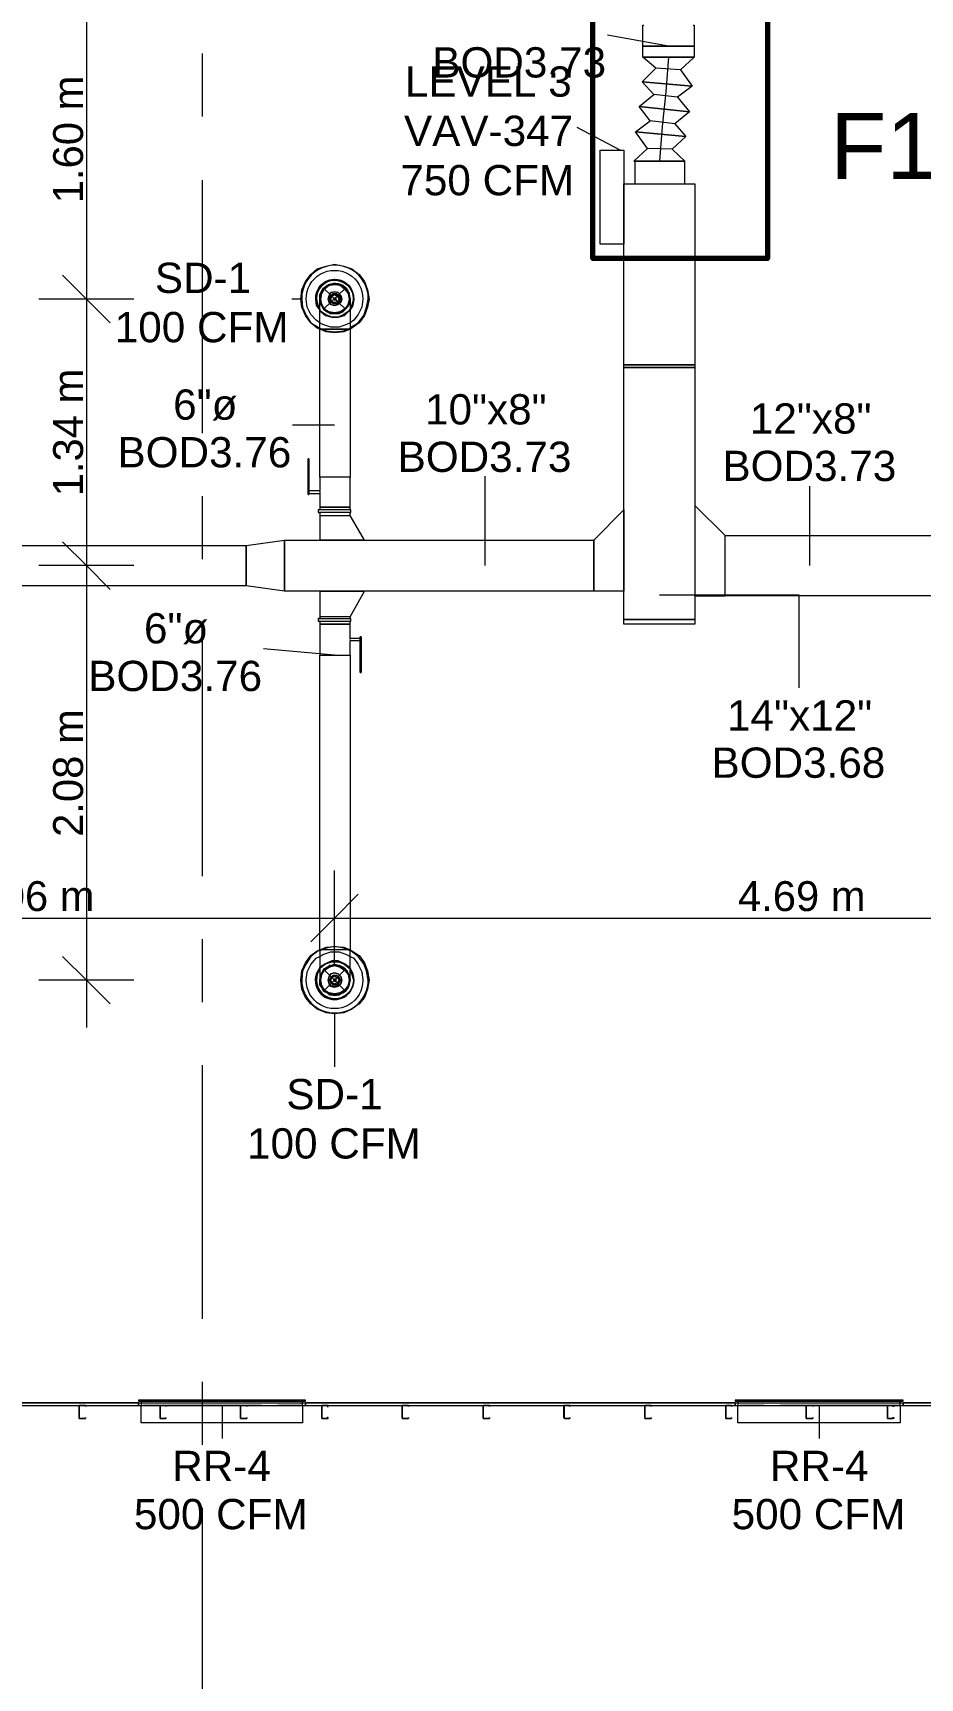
# Model space of a CAD drawing. Header units: metres. Extents: x -2 to 237, y -8 to 52.
# Drawn here: x 11.62 to 16.07, y 32.87 to 41.12 of the extents above; entities that cross this region are included whole.
import ezdxf

# ---------------------------------------------------------------- set-up
doc = ezdxf.new("R2010")
doc.units = ezdxf.units.M
doc.layers.add('HVAC - Ductos', color=5, linetype='Continuous', lineweight=0)
doc.layers.add('PDF_Text', color=7, linetype='Continuous', lineweight=0)
doc.layers.add('PDF_Geometry', color=7, linetype='Continuous', lineweight=0, true_color=0xaaaaaa)
doc.styles.add('PDF Arial-BoldMT-Identity-H', font='arial.ttf')
doc.styles.add('PDF Helvetica', font='')
doc.styles.get('PDF Helvetica').set_extended_font_data('Helvetica')

msp = doc.modelspace()

# ---------------------------------------------------------------- linework, layer by layer
at = {"layer": 'HVAC - Ductos', "lineweight": 0}
for points in [[(11.8841, 41.6264), (11.8841, 39.7891), (11.8841, 38.4513), (11.8841, 36.1329)], [(14.8667, 40.9391), (14.9263, 40.8567), (14.6743, 40.8795), (14.743, 40.9483), (14.6789, 41.0033), (14.9355, 41.0033), (14.6789, 41.0033), (14.6789, 41.0582), (14.6789, 41.1636), (14.6834, 41.1636)], [(14.9309, 41.1636), (14.9355, 41.1636), (14.9355, 41.0582), (14.9355, 41.0033), (14.8667, 40.9391), (14.743, 40.9483)], [(14.8072, 41.0582), (14.5002, 41.1132)], [(14.8072, 41.0033), (14.7934, 40.8291), (14.7751, 40.655), (14.7614, 40.4809)], [(14.853, 40.8017), (14.9125, 40.7284), (14.6606, 40.7558), (14.7338, 40.8154), (14.6743, 40.8795), (14.9263, 40.8567), (14.853, 40.8017), (14.7338, 40.8154)], [(14.8393, 40.6688), (14.8942, 40.6046), (14.6422, 40.6276), (14.7156, 40.6825), (14.6606, 40.7558), (14.9125, 40.7284), (14.8393, 40.6688), (14.7156, 40.6825)], [(14.5644, 40.5359), (14.349, 40.6504)], [(14.7018, 40.5451), (14.6422, 40.6276), (14.8942, 40.6046), (14.8255, 40.5405), (14.7018, 40.5451), (14.6331, 40.4809), (14.8896, 40.4809), (14.8255, 40.5405)], [(14.6331, 40.4809), (14.6422, 40.4809), (14.6606, 40.4809), (14.688, 40.4809), (14.7247, 40.4809), (14.7614, 40.4809), (14.8026, 40.4809), (14.8347, 40.4809), (14.8667, 40.4809), (14.885, 40.4809), (14.8896, 40.4809)], [(14.8896, 40.4809), (14.8896, 40.4809)], [(12.0032, 39.67), (11.8841, 39.7891), (11.7649, 39.9082)], [(13.0616, 39.7617), (13.0616, 39.7662), (13.057, 39.7891), (13.0616, 39.8166)], [(13.0616, 39.8166), (13.0616, 39.8212)], [(13.0662, 39.8212), (13.0799, 39.8441), (13.0982, 39.8579)], [(13.0982, 39.8579), (13.1028, 39.8624), (13.1074, 39.8624)], [(13.1074, 39.8579), (13.1303, 39.8624), (13.1578, 39.8579)], [(13.1578, 39.8624), (13.1624, 39.8624), (13.1624, 39.8579)], [(13.1624, 39.8579), (13.1853, 39.8441), (13.199, 39.8212)], [(13.199, 39.8257), (13.199, 39.8303)], [(13.199, 39.8212), (13.2036, 39.8212), (13.2036, 39.8166)], [(13.199, 39.8166), (13.2036, 39.7891), (13.199, 39.7662)], [(12.1223, 39.7891), (11.8841, 39.7891), (11.6459, 39.7891)], [(12.9607, 39.7891), (12.915, 39.7891)], [(13.057, 39.7845), (13.057, 39.7708), (13.0662, 39.7525), (13.0753, 39.7387), (13.0936, 39.725), (13.112, 39.7158), (13.1303, 39.7158), (13.1532, 39.7158), (13.1715, 39.725), (13.1853, 39.7387), (13.199, 39.7525), (13.2036, 39.7708), (13.2082, 39.7845)], [(13.0616, 39.7617), (13.0616, 39.7617)], [(13.0982, 39.725), (13.0799, 39.7387), (13.0662, 39.7617)], [(13.1624, 39.7204), (13.1578, 39.7204), (13.1303, 39.7158), (13.1074, 39.7204), (13.1028, 39.7204), (13.0982, 39.7204)], [(13.199, 39.7617), (13.1853, 39.7387), (13.1624, 39.725)], [(13.1624, 39.7204), (13.1624, 39.7204)], [(13.2036, 39.7662), (13.2036, 39.7617), (13.199, 39.7571)], [(13.2082, 39.7891), (13.2082, 39.7891)], [(13.2082, 39.67), (13.1899, 39.6608), (13.1532, 39.6471), (13.112, 39.6471), (13.0708, 39.6608), (13.057, 39.67)], [(13.057, 39.6425), (13.089, 39.6288), (13.1303, 39.6242), (13.1761, 39.6288), (13.2082, 39.6425)], [(13.2082, 39.6379), (13.1761, 39.6242), (13.1303, 39.6196), (13.089, 39.6242), (13.057, 39.6379)], [(13.057, 39.6379), (13.0662, 39.6379), (13.0753, 39.6379), (13.0936, 39.6379), (13.112, 39.6379), (13.1303, 39.6379), (13.1532, 39.6379), (13.1715, 39.6379), (13.1853, 39.6379), (13.199, 39.6379), (13.2036, 39.6379), (13.2082, 39.6379)], [(13.1303, 39.1568), (12.9195, 39.1568)], [(12.9974, 38.9873), (12.9974, 38.9873)], [(13.002, 38.9873), (12.9974, 38.9873)], [(12.9974, 38.8224), (12.9974, 38.8178), (12.9974, 38.8132), (12.9974, 38.8087), (12.9974, 38.8132), (12.9974, 38.8178), (12.9974, 38.8224), (12.9974, 38.9736)], [(13.002, 38.9873), (13.002, 38.9873)], [(13.002, 38.9736), (13.002, 38.8224), (13.002, 38.8178), (13.002, 38.8132), (13.002, 38.8087), (13.002, 38.8132), (13.002, 38.8178)], [(13.002, 38.8224), (13.002, 38.8178), (13.002, 38.8132), (13.057, 38.8132), (13.057, 38.7445), (13.0662, 38.7445), (13.0753, 38.7445), (13.0936, 38.7445), (13.112, 38.7445), (13.1303, 38.7445), (13.1532, 38.7445), (13.1715, 38.7445), (13.1853, 38.7445), (13.199, 38.7445), (13.2036, 38.7445), (13.2082, 38.7445), (13.2082, 38.8957), (13.2036, 38.8957), (13.199, 38.8957), (13.1853, 38.8957), (13.1715, 38.8957), (13.1532, 38.8957), (13.1303, 38.8957), (13.112, 38.8957), (13.0936, 38.8957), (13.0753, 38.8957), (13.0662, 38.8957), (13.057, 38.8957), (13.057, 38.827), (13.002, 38.827)], [(13.8863, 38.4513), (13.8863, 38.9003)], [(12.9974, 38.8087), (12.9974, 38.8087)], [(12.9974, 38.8087), (13.002, 38.8087)], [(13.002, 38.8132), (13.002, 38.8132)], [(13.002, 38.8087), (13.002, 38.8087)], [(13.057, 38.827), (13.057, 38.827)], [(13.057, 38.827), (13.057, 38.827)], [(13.057, 38.8224), (13.057, 38.8178), (13.057, 38.8132)], [(13.057, 38.8132), (13.057, 38.8132)], [(13.057, 38.8132), (13.057, 38.8132)], [(13.057, 38.8132), (13.057, 38.8132)], [(15.5173, 38.4513), (15.5173, 38.8499)], [(13.2128, 38.717), (13.2128, 38.7307), (13.2036, 38.7307), (13.1899, 38.7307), (13.1715, 38.7307), (13.1532, 38.7307), (13.1303, 38.7307), (13.112, 38.7307), (13.089, 38.7307), (13.0708, 38.7307), (13.0616, 38.7307), (13.0524, 38.7307), (13.0478, 38.7307), (13.0524, 38.7307)], [(13.0478, 38.7307), (13.0478, 38.717)], [(13.2082, 38.7307), (13.2082, 38.7445), (13.2036, 38.7445), (13.199, 38.7445), (13.1853, 38.7445), (13.1715, 38.7445), (13.1532, 38.7445), (13.1303, 38.7445), (13.112, 38.7445), (13.0936, 38.7445), (13.0753, 38.7445), (13.0662, 38.7445), (13.057, 38.7445), (13.057, 38.7307)], [(13.089, 38.7307), (13.0753, 38.7307)], [(13.2128, 38.7307), (13.2128, 38.7307)], [(13.2082, 38.717), (13.2128, 38.717), (13.2036, 38.717), (13.1899, 38.717), (13.1715, 38.717), (13.1532, 38.717), (13.1303, 38.717), (13.112, 38.717), (13.089, 38.717), (13.0708, 38.717), (13.0616, 38.717), (13.0524, 38.717), (13.0478, 38.717), (13.0524, 38.717), (13.057, 38.717), (13.057, 38.7033), (13.0662, 38.7033), (13.0753, 38.7033), (13.0936, 38.7033), (13.112, 38.7033), (13.1303, 38.7033), (13.1532, 38.7033), (13.1715, 38.7033), (13.1853, 38.7033), (13.199, 38.7033), (13.2036, 38.7033), (13.2082, 38.7033), (13.2082, 38.717), (13.2036, 38.717), (13.199, 38.717)], [(13.057, 38.717), (13.057, 38.717)], [(13.057, 38.7033), (13.057, 38.5796), (13.0616, 38.5796), (13.0753, 38.5796), (13.1028, 38.5796), (13.1303, 38.5796), (13.2082, 38.5796), (13.2356, 38.5796), (13.2632, 38.5796), (13.2769, 38.5796), (13.2815, 38.5796), (13.2082, 38.7033)], [(13.0662, 38.717), (13.0616, 38.717)], [(13.1715, 38.717), (13.1532, 38.717), (13.1303, 38.717), (13.112, 38.717), (13.0936, 38.717), (13.0753, 38.717), (13.0708, 38.717)], [(13.0982, 38.7033), (13.1028, 38.7033), (13.1074, 38.7033)], [(13.1578, 38.7033), (13.1624, 38.7033)], [(13.1899, 38.717), (13.1853, 38.717)], [(12.0032, 38.3321), (11.8841, 38.4513), (11.7649, 38.5704)], [(12.6858, 38.5521), (12.8783, 38.5796)], [(12.8783, 38.5796), (12.8783, 38.323)], [(13.2815, 38.5796), (13.2769, 38.5796), (13.2632, 38.5796), (13.2356, 38.5796), (13.2082, 38.5796), (13.1303, 38.5796), (13.1028, 38.5796), (13.0753, 38.5796), (13.0616, 38.5796), (13.057, 38.5796)], [(12.6858, 38.3505), (12.6858, 38.5521)], [(12.1223, 38.4513), (11.8841, 38.4513), (11.6459, 38.4513)], [(12.8783, 38.323), (12.6858, 38.3505)], [(13.2082, 38.1947), (13.2815, 38.323), (13.2769, 38.323), (13.2632, 38.323), (13.2356, 38.323), (13.2082, 38.323), (13.1303, 38.323), (13.1028, 38.323), (13.0753, 38.323), (13.0616, 38.323), (13.057, 38.323), (13.057, 38.1947)], [(13.057, 38.323), (13.0616, 38.323), (13.0753, 38.323), (13.1028, 38.323), (13.1303, 38.323), (13.2082, 38.323), (13.2356, 38.323), (13.2632, 38.323), (13.2769, 38.323), (13.2815, 38.323)], [(14.7614, 38.3047), (15.4623, 38.3047), (15.4623, 37.8374)], [(13.199, 38.1855), (13.2036, 38.1855), (13.2082, 38.1855), (13.2082, 38.1947), (13.2036, 38.1947), (13.199, 38.1947), (13.1853, 38.1947), (13.1715, 38.1947), (13.1532, 38.1947), (13.1303, 38.1947), (13.112, 38.1947), (13.0936, 38.1947), (13.0753, 38.1947), (13.0662, 38.1947), (13.057, 38.1947), (13.057, 38.1855), (13.0524, 38.1855), (13.0478, 38.1855), (13.0524, 38.1855), (13.0616, 38.1855), (13.0708, 38.1855), (13.089, 38.1855), (13.112, 38.1855), (13.1303, 38.1855), (13.1532, 38.1855), (13.1715, 38.1855), (13.1899, 38.1855), (13.2036, 38.1855), (13.2128, 38.1855)], [(13.0524, 38.1718), (13.0478, 38.1718), (13.0524, 38.1718), (13.0616, 38.1718), (13.0708, 38.1718), (13.089, 38.1718), (13.112, 38.1718), (13.1303, 38.1718), (13.1532, 38.1718), (13.1715, 38.1718), (13.1899, 38.1718), (13.2036, 38.1718), (13.2128, 38.1718), (13.2128, 38.1855), (13.2082, 38.1855)], [(13.0478, 38.1855), (13.0478, 38.1718)], [(13.057, 38.1855), (13.057, 38.1855)], [(13.057, 38.1718), (13.057, 38.1581), (13.0662, 38.1581), (13.0753, 38.1581), (13.0936, 38.1581), (13.112, 38.1581), (13.1303, 38.1581), (13.1532, 38.1581), (13.1715, 38.1581), (13.1853, 38.1581), (13.199, 38.1581), (13.2036, 38.1581), (13.2082, 38.1581), (13.2082, 38.1718)], [(13.2586, 38.0802), (13.2586, 38.0847), (13.2082, 38.0847), (13.2082, 38.1581), (13.2036, 38.1581), (13.199, 38.1581), (13.1853, 38.1581), (13.1715, 38.1581), (13.1532, 38.1581), (13.1303, 38.1581), (13.112, 38.1581), (13.0936, 38.1581), (13.0753, 38.1581), (13.0662, 38.1581), (13.057, 38.1581), (13.057, 38.0023), (13.0662, 38.0023), (13.0753, 38.0023), (13.0936, 38.0023), (13.112, 38.0023), (13.1303, 38.0023), (13.1532, 38.0023), (13.1715, 38.0023), (13.1853, 38.0023), (13.199, 38.0023), (13.2036, 38.0023), (13.2082, 38.0023), (13.2082, 36.5224), (13.2036, 36.5224), (13.199, 36.5224), (13.1853, 36.5224), (13.1715, 36.5224), (13.1532, 36.5224), (13.1303, 36.5224), (13.112, 36.5224), (13.0936, 36.5224), (13.0753, 36.5224), (13.0662, 36.5224), (13.057, 36.5224), (13.057, 38.0023), (13.0662, 38.0023), (13.0753, 38.0023), (13.0936, 38.0023), (13.112, 38.0023), (13.1303, 38.0023), (13.1532, 38.0023), (13.1715, 38.0023), (13.1853, 38.0023), (13.199, 38.0023), (13.2036, 38.0023), (13.2082, 38.0023), (13.2082, 38.0756), (13.2586, 38.0756)], [(13.0616, 38.1855), (13.0662, 38.1855)], [(13.0708, 38.1855), (13.0753, 38.1855), (13.0936, 38.1855), (13.112, 38.1855), (13.1303, 38.1855), (13.1532, 38.1855), (13.1715, 38.1855)], [(13.0753, 38.1718), (13.089, 38.1718)], [(13.1074, 38.1947), (13.1028, 38.1947), (13.0982, 38.1947)], [(13.1624, 38.1947), (13.1578, 38.1947)], [(13.1853, 38.1855), (13.1899, 38.1855)], [(13.2128, 38.1718), (13.2128, 38.1718)], [(13.2082, 38.0847), (13.2082, 38.0847)], [(13.2082, 38.0847), (13.2082, 38.0847)], [(13.2082, 38.0847), (13.2082, 38.0847)], [(13.2082, 38.0802), (13.2082, 38.0847)], [(13.2082, 38.0756), (13.2082, 38.0756)], [(13.2082, 38.0756), (13.2082, 38.0756)], [(13.2586, 38.0939), (13.2586, 38.0939)], [(13.2632, 38.0939), (13.2586, 38.0939)], [(13.2586, 37.929), (13.2586, 38.0802), (13.2586, 38.0847), (13.2586, 38.0893), (13.2586, 38.0939), (13.2586, 38.0893), (13.2586, 38.0847)], [(13.2586, 38.0847), (13.2586, 38.0847)], [(13.2632, 38.0939), (13.2632, 38.0939)], [(13.2632, 38.0802), (13.2632, 38.0847), (13.2632, 38.0893), (13.2632, 38.0939), (13.2632, 38.0893), (13.2632, 38.0847), (13.2632, 38.0802), (13.2632, 37.929)], [(13.1303, 38.0023), (12.7729, 38.0344)], [(13.2586, 37.9152), (13.2586, 37.9152)], [(13.2586, 37.9152), (13.2632, 37.9152)], [(13.2632, 37.9152), (13.2632, 37.9152)], [(13.1303, 36.4445), (13.1303, 36.6827), (13.1303, 36.921)], [(13.2494, 36.8019), (13.1303, 36.6827), (13.0112, 36.5637)], [(9.8361, 36.6827), (13.1303, 36.6827), (17.8173, 36.6827), (21.6613, 36.6827), (22.2752, 36.6827)], [(13.2082, 36.3712), (13.2082, 36.3758), (13.2082, 36.3987), (13.2082, 36.4262), (13.2082, 36.4629), (13.2082, 36.5041), (13.2082, 36.5224), (13.2173, 36.5178), (13.254, 36.4949), (13.2815, 36.4583), (13.2953, 36.417), (13.3044, 36.3712), (13.2953, 36.3254), (13.2815, 36.2842), (13.254, 36.2521), (13.2173, 36.2246), (13.1761, 36.2063), (13.1303, 36.2017), (13.089, 36.2063), (13.0432, 36.2246), (13.0112, 36.2521), (12.9837, 36.2842), (12.9653, 36.3254), (12.9607, 36.3712), (12.9653, 36.417), (12.9837, 36.4583), (13.0112, 36.4949), (13.0432, 36.5178), (13.057, 36.5224), (13.057, 36.4812), (13.057, 36.4399), (13.057, 36.4078), (13.057, 36.385), (13.057, 36.3712), (13.057, 36.3758), (13.057, 36.3712), (13.057, 36.3529), (13.057, 36.3712)], [(13.2082, 36.5178), (13.1761, 36.5316), (13.1303, 36.5407), (13.089, 36.5316), (13.057, 36.5178)], [(13.057, 36.5224), (13.089, 36.5361), (13.1303, 36.5407), (13.1761, 36.5361), (13.2082, 36.5224)], [(13.2082, 36.5224), (13.2036, 36.5224), (13.199, 36.5224), (13.1853, 36.5224), (13.1715, 36.5224), (13.1532, 36.5224), (13.1303, 36.5224), (13.112, 36.5224), (13.0936, 36.5224), (13.0753, 36.5224), (13.0662, 36.5224), (13.057, 36.5224)], [(13.057, 36.4903), (13.0708, 36.4995), (13.112, 36.5132), (13.1532, 36.5132), (13.1899, 36.4995), (13.2082, 36.4903)], [(12.0032, 36.2521), (11.8841, 36.3712), (11.7649, 36.4903)], [(13.1578, 36.4445), (13.1624, 36.4399), (13.1853, 36.4216), (13.1944, 36.4078), (13.2036, 36.3896), (13.199, 36.4078), (13.1853, 36.4262), (13.1715, 36.4354), (13.1532, 36.4445), (13.1303, 36.4491), (13.112, 36.4445), (13.0936, 36.4354), (13.0753, 36.4262), (13.0662, 36.4078), (13.057, 36.3896), (13.057, 36.3758)], [(13.2082, 36.3758), (13.2036, 36.3896), (13.2036, 36.3712), (13.2036, 36.3529), (13.2036, 36.3483), (13.2036, 36.3529), (13.1944, 36.3346), (13.1853, 36.3208), (13.167, 36.3071), (13.1715, 36.3071), (13.167, 36.3071), (13.1486, 36.3025), (13.1303, 36.2979), (13.112, 36.3025), (13.0936, 36.3071), (13.0799, 36.3208), (13.0662, 36.3346), (13.0616, 36.3529), (13.057, 36.3712), (13.0616, 36.3896), (13.0662, 36.4078), (13.0799, 36.4216), (13.0936, 36.4354), (13.112, 36.4445), (13.1303, 36.4445), (13.1486, 36.4445), (13.167, 36.4354), (13.1853, 36.4216), (13.199, 36.4033), (13.2036, 36.3987)], [(13.0662, 36.4033), (13.0799, 36.4216), (13.0982, 36.4399), (13.1028, 36.4399), (13.1074, 36.4445)], [(13.1074, 36.4399), (13.1303, 36.4445), (13.1578, 36.4399)], [(13.1624, 36.4399), (13.1624, 36.4399)], [(12.1223, 36.3712), (11.8841, 36.3712), (11.6459, 36.3712)], [(13.0616, 36.3483), (13.057, 36.3712), (13.0616, 36.3987), (13.0616, 36.4033)], [(13.057, 36.3712), (13.057, 36.3712)], [(13.0616, 36.3987), (13.0616, 36.3987)], [(13.0616, 36.3392), (13.0616, 36.3438)], [(13.0982, 36.3071), (13.0799, 36.3208), (13.0662, 36.3392)], [(13.199, 36.3392), (13.1853, 36.3208), (13.1624, 36.3071)], [(13.199, 36.3987), (13.2036, 36.3712), (13.199, 36.3483)], [(13.2036, 36.3438), (13.199, 36.3392)], [(13.199, 36.3346), (13.199, 36.3346)], [(13.2036, 36.3987), (13.2036, 36.3987)], [(13.0936, 36.3071), (13.0936, 36.3071)], [(13.0936, 36.3071), (13.0936, 36.3071)], [(13.1074, 36.3025), (13.1028, 36.3025), (13.0982, 36.3025)], [(13.1578, 36.3025), (13.1303, 36.2979), (13.1074, 36.3025)], [(13.1624, 36.3025), (13.1578, 36.3025)], [(13.1303, 36.2017), (13.1303, 35.936)], [(12.9607, 34.2637), (12.1681, 34.2637)], [(15.1462, 34.2591), (15.1553, 34.2591), (15.1553, 34.2362), (15.9709, 34.2362), (15.9709, 34.1492), (15.1553, 34.1492), (15.1553, 34.2362), (15.9709, 34.2362), (15.9709, 34.2591), (15.9846, 34.2591), (15.9846, 34.2637), (15.1416, 34.2637), (15.1416, 34.2591), (15.9846, 34.2591)], [(15.9617, 34.2637), (15.1645, 34.2637)], [(12.1452, 34.2591), (12.9837, 34.2591)], [(12.5668, 34.2362), (12.5668, 34.0712)], [(12.9653, 34.2362), (12.9653, 34.2362)], [(15.5631, 34.2362), (15.5631, 34.0712)], [(15.9663, 34.2362), (15.9663, 34.2362)]]:
    msp.add_lwpolyline(points, dxfattribs=at)
for points in [[(14.6789, 41.0582), (14.6834, 41.0582), (14.6972, 41.0582), (14.7156, 41.0582), (14.743, 41.0582), (14.7751, 41.0582), (14.8072, 41.0582), (14.8393, 41.0582), (14.8713, 41.0582), (14.8988, 41.0582), (14.9171, 41.0582), (14.9309, 41.0582), (14.9355, 41.0582), (14.9309, 41.0582), (14.9171, 41.0582), (14.8988, 41.0582), (14.8713, 41.0582), (14.8393, 41.0582), (14.8072, 41.0582), (14.7751, 41.0582), (14.743, 41.0582), (14.7156, 41.0582), (14.6972, 41.0582), (14.6834, 41.0582)], [(14.6789, 41.0033), (14.6834, 41.0033), (14.6972, 41.0033), (14.7156, 41.0033), (14.743, 41.0033), (14.7751, 41.0033), (14.8072, 41.0033), (14.8393, 41.0033), (14.8713, 41.0033), (14.8988, 41.0033), (14.9171, 41.0033), (14.9309, 41.0033), (14.9355, 41.0033), (14.9309, 41.0033), (14.9171, 41.0033), (14.8988, 41.0033), (14.8713, 41.0033), (14.8393, 41.0033), (14.8072, 41.0033), (14.7751, 41.0033), (14.743, 41.0033), (14.7156, 41.0033), (14.6972, 41.0033), (14.6834, 41.0033)], [(14.4635, 40.5359), (14.5827, 40.5359), (14.5827, 40.064), (14.4635, 40.064)], [(14.6331, 40.4809), (14.6376, 40.4809), (14.6422, 40.4809), (14.6606, 40.4809), (14.688, 40.4809), (14.7247, 40.4809), (14.7614, 40.4809), (14.8026, 40.4809), (14.8347, 40.4809), (14.8621, 40.4809), (14.8804, 40.4809), (14.8896, 40.4809), (14.885, 40.4809), (14.8667, 40.4809), (14.8347, 40.4809), (14.8026, 40.4809), (14.7614, 40.4809), (14.7247, 40.4809), (14.688, 40.4809), (14.6606, 40.4809), (14.6422, 40.4809)], [(14.6376, 40.4809), (14.6376, 40.3664), (14.6422, 40.3664), (14.656, 40.3664), (14.6743, 40.3664), (14.7018, 40.3664), (14.7293, 40.3664), (14.7614, 40.3664), (14.7934, 40.3664), (14.8255, 40.3664), (14.853, 40.3664), (14.8713, 40.3664), (14.885, 40.3664), (14.8896, 40.3664), (14.8896, 40.4809), (14.8804, 40.4809), (14.8621, 40.4809), (14.8347, 40.4809), (14.8026, 40.4809), (14.7614, 40.4809), (14.7247, 40.4809), (14.688, 40.4809), (14.6606, 40.4809), (14.6422, 40.4809)], [(14.8896, 40.4809), (14.885, 40.4809), (14.8713, 40.4809), (14.853, 40.4809), (14.8255, 40.4809), (14.7934, 40.4809), (14.7614, 40.4809), (14.7293, 40.4809), (14.7018, 40.4809), (14.6743, 40.4809), (14.656, 40.4809), (14.6422, 40.4809), (14.6376, 40.4809), (14.6422, 40.4809), (14.656, 40.4809), (14.6743, 40.4809), (14.7018, 40.4809), (14.7293, 40.4809), (14.7614, 40.4809), (14.7934, 40.4809), (14.8255, 40.4809), (14.853, 40.4809), (14.8713, 40.4809), (14.885, 40.4809)], [(14.9401, 40.3664), (14.9401, 39.4592), (14.5827, 39.4592), (14.9401, 39.4592), (14.9401, 39.4455), (14.5827, 39.4455), (14.5827, 39.4592), (14.5827, 40.3664)], [(13.057, 39.6379), (13.0432, 39.6425), (13.0112, 39.67), (12.9837, 39.7066), (12.9653, 39.7479), (12.9607, 39.7891), (12.9653, 39.8349), (12.9837, 39.8762), (13.0112, 39.9128), (13.0432, 39.9403), (13.089, 39.9541), (13.1303, 39.9632), (13.1761, 39.9541), (13.2173, 39.9403), (13.254, 39.9128), (13.2815, 39.8762), (13.2953, 39.8349), (13.3044, 39.7891), (13.2953, 39.7479), (13.2815, 39.7066), (13.254, 39.67), (13.2173, 39.6425), (13.2082, 39.6379), (13.2036, 39.6379), (13.199, 39.6379), (13.1853, 39.6379), (13.1715, 39.6379), (13.1532, 39.6379), (13.1303, 39.6379), (13.112, 39.6379), (13.0936, 39.6379), (13.0753, 39.6379), (13.0662, 39.6379)], [(13.2036, 39.7708), (13.1944, 39.7525), (13.1853, 39.7387), (13.167, 39.725), (13.1486, 39.7204), (13.1303, 39.7158), (13.112, 39.7204), (13.0936, 39.725), (13.0799, 39.7387), (13.0662, 39.7525), (13.0616, 39.7708), (13.057, 39.7891), (13.0616, 39.8075), (13.0662, 39.8257), (13.0799, 39.8441), (13.0936, 39.8533), (13.112, 39.8624), (13.1303, 39.8624), (13.1486, 39.8624), (13.167, 39.8533), (13.1853, 39.8441), (13.1944, 39.8257), (13.2036, 39.8075), (13.2036, 39.7891)], [(13.0662, 39.8166), (13.0799, 39.8395), (13.1028, 39.8579), (13.1303, 39.8624), (13.1578, 39.8579), (13.1807, 39.8395), (13.199, 39.8166), (13.2036, 39.7891), (13.199, 39.7617), (13.1807, 39.7387), (13.1578, 39.725), (13.1303, 39.7204), (13.1028, 39.725), (13.0799, 39.7387), (13.0662, 39.7617), (13.0616, 39.7891)], [(13.1028, 39.8075), (13.0982, 39.7891), (13.1028, 39.8075), (13.112, 39.8212), (13.1303, 39.8257), (13.1486, 39.8212), (13.1624, 39.8075), (13.167, 39.7891), (13.1624, 39.8075), (13.1486, 39.8212), (13.1303, 39.8257), (13.112, 39.8212)], [(13.112, 39.8029), (13.1074, 39.7891), (13.112, 39.8075), (13.1211, 39.8166), (13.1394, 39.8166), (13.1532, 39.8075), (13.1578, 39.7891), (13.1532, 39.8029), (13.1394, 39.812), (13.1257, 39.812)], [(13.1166, 39.8029), (13.1303, 39.812), (13.144, 39.8029), (13.1532, 39.7891), (13.144, 39.7754), (13.1303, 39.7708), (13.1166, 39.7754), (13.112, 39.7891)], [(13.2082, 39.7387), (13.2036, 39.7295), (13.1761, 39.7112), (13.1486, 39.6975), (13.1166, 39.6975), (13.0845, 39.7112), (13.057, 39.7295), (13.0845, 39.7066), (13.1166, 39.6975), (13.1486, 39.6975), (13.1807, 39.7066), (13.2036, 39.7295), (13.2082, 39.7341), (13.2036, 39.7295)], [(13.057, 39.7295), (13.0845, 39.7112), (13.1166, 39.6975), (13.1486, 39.6975), (13.1761, 39.7112), (13.2036, 39.7295), (13.1807, 39.7066), (13.1486, 39.6975), (13.1166, 39.6975), (13.0845, 39.7066), (13.057, 39.7295), (13.057, 39.7341), (13.057, 39.7295), (13.057, 39.7387)], [(13.1624, 39.7754), (13.167, 39.7891), (13.1624, 39.7708), (13.1486, 39.7617), (13.1303, 39.7571), (13.112, 39.7617), (13.1028, 39.7708), (13.0982, 39.7891), (13.1028, 39.7754), (13.112, 39.7617), (13.1303, 39.7571), (13.1486, 39.7617)], [(13.1532, 39.7754), (13.1578, 39.7891), (13.1532, 39.7754), (13.1394, 39.7662), (13.1211, 39.7662), (13.112, 39.7754), (13.1074, 39.7891), (13.112, 39.7754), (13.1257, 39.7662), (13.1394, 39.7662)], [(13.1303, 39.7937), (13.1257, 39.7891), (13.1303, 39.7937), (13.1348, 39.7937), (13.1394, 39.7891), (13.1348, 39.7845), (13.1303, 39.7845), (13.1257, 39.7891), (13.1303, 39.7845), (13.1348, 39.7845), (13.1348, 39.7891), (13.1348, 39.7937)], [(13.2082, 39.7341), (13.2219, 39.7571), (13.2265, 39.7891), (13.2219, 39.7571)], [(14.9401, 39.4455), (14.9401, 38.1809), (14.5827, 38.1809), (14.5827, 39.4455)], [(12.9974, 38.9736), (12.9974, 38.9782), (12.9974, 38.9828), (12.9974, 38.9873), (12.9974, 38.9828), (12.9974, 38.9782)], [(13.002, 38.9736), (13.002, 38.9782), (13.002, 38.9828), (13.002, 38.9873), (13.002, 38.9828), (13.002, 38.9782)], [(14.4315, 38.5796), (14.5827, 38.7307), (14.5827, 38.323), (14.4315, 38.323)], [(15.0912, 38.3001), (15.0912, 38.6025), (14.9401, 38.7537), (14.9401, 38.3001)], [(12.8783, 38.5796), (14.4315, 38.5796), (14.4315, 38.323), (12.8783, 38.323)], [(16.2092, 38.3001), (15.0912, 38.3001), (15.0912, 38.6025), (16.2092, 38.6025)], [(12.6858, 38.3505), (9.9232, 38.3505), (9.9232, 38.5521), (12.6858, 38.5521)], [(14.5827, 38.1809), (14.9401, 38.1809), (14.9401, 38.1581), (14.5827, 38.1581)], [(13.2586, 37.929), (13.2586, 37.9244), (13.2586, 37.9198), (13.2586, 37.9152), (13.2586, 37.9198), (13.2586, 37.9244)], [(13.2632, 37.929), (13.2632, 37.9244), (13.2632, 37.9198), (13.2632, 37.9152), (13.2632, 37.9198), (13.2632, 37.9244)], [(13.1166, 36.4675), (13.1486, 36.4675), (13.1807, 36.4537), (13.2036, 36.4354), (13.2082, 36.4308), (13.2036, 36.4354), (13.1807, 36.4537), (13.1486, 36.4675), (13.1166, 36.4675), (13.0845, 36.4537), (13.057, 36.4354), (13.057, 36.4308), (13.0845, 36.4537)], [(13.057, 36.4308), (13.057, 36.4262), (13.057, 36.4308), (13.057, 36.4354), (13.0845, 36.4537)], [(13.0662, 36.3987), (13.0799, 36.4216), (13.1028, 36.4354), (13.1303, 36.4445), (13.1578, 36.4354), (13.1807, 36.4216), (13.199, 36.3987), (13.2036, 36.3712), (13.199, 36.3438), (13.1807, 36.3208), (13.1578, 36.3071), (13.1303, 36.3025), (13.1028, 36.3071), (13.0799, 36.3208), (13.0662, 36.3438), (13.0616, 36.3712)], [(13.2036, 36.4308), (13.1761, 36.4537), (13.1486, 36.4629), (13.1166, 36.4629), (13.0845, 36.4537), (13.1166, 36.4629), (13.1486, 36.4629), (13.1761, 36.4537), (13.2036, 36.4308), (13.2082, 36.4262)], [(13.2265, 36.3712), (13.2219, 36.4033), (13.2082, 36.4308), (13.2219, 36.4033)], [(13.057, 36.3529), (13.057, 36.3483)], [(13.057, 36.3483), (13.0662, 36.3346), (13.0753, 36.3162), (13.0936, 36.3071), (13.112, 36.2979), (13.1303, 36.2934), (13.1532, 36.2979), (13.167, 36.3071), (13.1532, 36.2979), (13.1303, 36.2934), (13.112, 36.2979), (13.0936, 36.3071), (13.0753, 36.3162), (13.0662, 36.3346)], [(13.1028, 36.3896), (13.0982, 36.3712), (13.1028, 36.3896), (13.112, 36.4033), (13.1303, 36.4078), (13.1486, 36.4033), (13.1624, 36.3896), (13.167, 36.3712), (13.1624, 36.3896), (13.1486, 36.4033), (13.1303, 36.4078), (13.112, 36.4033)], [(13.1624, 36.3529), (13.167, 36.3712), (13.1624, 36.3529), (13.1486, 36.3392), (13.1303, 36.3346), (13.112, 36.3392), (13.1028, 36.3529), (13.0982, 36.3712), (13.1028, 36.3529), (13.112, 36.3438), (13.1303, 36.3392), (13.1486, 36.3438)], [(13.112, 36.385), (13.1074, 36.3712), (13.112, 36.385), (13.1211, 36.3941), (13.1394, 36.3941), (13.1532, 36.385), (13.1578, 36.3712), (13.1532, 36.385), (13.1394, 36.3941), (13.1257, 36.3941)], [(13.1532, 36.3574), (13.1578, 36.3712), (13.1532, 36.3574), (13.1394, 36.3483), (13.1211, 36.3483), (13.112, 36.3574), (13.1074, 36.3712), (13.112, 36.3574), (13.1257, 36.3483), (13.1394, 36.3483)], [(13.1166, 36.385), (13.1303, 36.3896), (13.144, 36.385), (13.1532, 36.3712), (13.144, 36.3574), (13.1303, 36.3529), (13.1166, 36.3574), (13.112, 36.3712)], [(13.1303, 36.3758), (13.1257, 36.3712), (13.1303, 36.3758), (13.1348, 36.3758), (13.1394, 36.3712), (13.1348, 36.3666), (13.1303, 36.3666), (13.1257, 36.3712), (13.1303, 36.3666), (13.1348, 36.3666), (13.1348, 36.3712), (13.1348, 36.3758)], [(13.1715, 36.3071), (13.1853, 36.3162), (13.199, 36.3346), (13.2036, 36.3483), (13.199, 36.3346), (13.1853, 36.3162)], [(13.2036, 36.3529), (13.2082, 36.3712), (13.2082, 36.3758), (13.2082, 36.3712)], [(12.9837, 34.2637), (12.1452, 34.2637), (12.1452, 34.2591), (12.159, 34.2591), (12.159, 34.2362), (12.9699, 34.2362), (12.9699, 34.2591), (12.9837, 34.2591)], [(12.9699, 34.2362), (12.9699, 34.1492), (12.159, 34.1492), (12.159, 34.2362)], [(12.2873, 34.2362), (12.1681, 34.2362)], [(12.5255, 34.2362), (12.3697, 34.2362)], [(12.7637, 34.2362), (12.608, 34.2362)], [(12.9653, 34.2362), (12.8463, 34.2362)], [(15.2882, 34.2362), (15.1645, 34.2362)], [(15.5265, 34.2362), (15.3661, 34.2362)], [(15.7648, 34.2362), (15.6043, 34.2362)], [(15.9663, 34.2362), (15.8426, 34.2362)]]:
    msp.add_lwpolyline(points, close=True, dxfattribs=at)
for points in [[(13.2082, 39.6425), (13.2128, 39.6471), (13.2494, 39.67), (13.2769, 39.7066), (13.2907, 39.7479), (13.2998, 39.7891, 1.013803), (12.9653, 39.7891), (12.9699, 39.7479), (12.9883, 39.7066), (13.0112, 39.67), (13.0478, 39.6471), (13.057, 39.6425)], [(13.057, 39.67), (13.0386, 39.6837), (13.0112, 39.7112), (12.9928, 39.7479), (12.9883, 39.7891, -1.012848), (13.2723, 39.7891), (13.2677, 39.7479), (13.2494, 39.7112), (13.2265, 39.6837), (13.2082, 39.67)], [(13.2082, 39.7891), (13.2036, 39.812), (13.199, 39.8257), (13.2036, 39.812), (13.2082, 39.7891), (13.2082, 39.7845), (13.2082, 39.7891), (13.2082, 39.7754), (13.2082, 39.7525), (13.2082, 39.7204), (13.2082, 39.6837), (13.2082, 39.6379), (13.2082, 38.8957), (13.2036, 38.8957), (13.199, 38.8957), (13.1853, 38.8957), (13.1715, 38.8957), (13.1532, 38.8957), (13.1303, 38.8957), (13.112, 38.8957), (13.0936, 38.8957), (13.0753, 38.8957), (13.0662, 38.8957), (13.057, 38.8957), (13.057, 39.6379), (13.057, 39.6562), (13.057, 39.6975), (13.057, 39.7387), (13.057, 39.7662), (13.057, 39.7845), (13.057, 39.7891), (13.057, 39.7845), (13.057, 39.7891), (13.057, 39.812), (13.0662, 39.8303), (13.0753, 39.8441), (13.0936, 39.8579), (13.112, 39.8624), (13.1303, 39.867), (13.1532, 39.8624), (13.1715, 39.8579), (13.1853, 39.8441), (13.199, 39.8303, 0.765399), (13.057, 39.7891)], [(13.057, 36.5178), (13.0478, 36.5178), (13.0112, 36.4903), (12.9883, 36.4537), (12.9699, 36.417), (12.9653, 36.3712, 0.986375), (13.2998, 36.3712), (13.2907, 36.417), (13.2769, 36.4537), (13.2494, 36.4903), (13.2128, 36.5178), (13.2082, 36.5178)], [(13.2082, 36.4903), (13.2265, 36.4812), (13.2494, 36.4491), (13.2677, 36.4124), (13.2723, 36.3712, -1.008099), (12.9883, 36.3712), (12.9928, 36.4124), (13.0112, 36.4491), (13.0386, 36.4812), (13.057, 36.4903)]]:
    msp.add_lwpolyline(points, format="xyb", dxfattribs=at)
for points in [[(13.2265, 39.7891, 1.388372), (13.057, 39.7387), (13.0432, 39.7571), (13.0386, 39.7891, -1.361628), (13.2082, 39.7387), (13.2173, 39.7571), (13.2265, 39.7891, 1.009877), (13.0341, 39.7891), (13.0386, 39.7571), (13.057, 39.7341, -1.443402)], [(13.057, 36.4308), (13.0386, 36.4033), (13.0341, 36.3712, 1.017925), (13.2265, 36.3712), (13.2173, 36.4033), (13.2082, 36.4262, -1.368432), (13.0386, 36.3712), (13.0432, 36.4033), (13.057, 36.4262, 1.368435), (13.2265, 36.3712, -1.434897)]]:
    msp.add_lwpolyline(points, format="xyb", close=True, dxfattribs=at)
at = {"layer": 'PDF_Geometry', "color": 232, "lineweight": 70, "true_color": 0xe91e64}
msp.add_lwpolyline([(14.4274, 41.3269), (15.3044, 41.3269), (15.3044, 39.9927), (14.4274, 39.9927)], close=True, dxfattribs=at)
at = {"layer": 'PDF_Geometry', "lineweight": 0}
for points in [[(12.466, 41.0216), (12.466, 40.7054)], [(12.466, 40.3847), (12.466, 39.1156)], [(12.466, 38.7995), (12.466, 38.4834)], [(12.466, 38.1626), (12.466, 36.8935)], [(12.466, 36.5774), (12.466, 36.2612)], [(12.466, 35.9451), (12.466, 34.6714)], [(12.466, 34.3553), (12.466, 34.0391)], [(9.6437, 34.2499), (10.4866, 34.2499), (12.1452, 34.2499), (12.1452, 34.2362), (12.2552, 34.2362)], [(11.8795, 34.2362), (12.1452, 34.2362), (12.1452, 34.2499), (10.4866, 34.2499), (10.4866, 34.2362), (10.6333, 34.2362)], [(11.4718, 34.2362), (11.8474, 34.2362)], [(12.1452, 34.2499), (12.9837, 34.2499), (15.1416, 34.2499), (15.1416, 34.2362), (15.5036, 34.2362)], [(12.2552, 34.2362), (12.2552, 34.2362)], [(12.2552, 34.2362), (12.2552, 34.2362)], [(12.663, 34.2362), (12.2827, 34.2362)], [(12.2827, 34.2316), (12.2827, 34.2316)], [(12.6904, 34.2362), (12.9837, 34.2362), (12.9837, 34.2499)], [(12.6904, 34.2316), (12.6904, 34.2316)], [(15.1233, 34.2362), (15.1416, 34.2362), (15.1416, 34.2499), (12.9837, 34.2499), (12.9837, 34.2362), (13.0662, 34.2362)], [(13.0936, 34.2362), (13.4739, 34.2362)], [(13.5014, 34.2362), (13.8771, 34.2362)], [(13.9091, 34.2362), (14.2849, 34.2362)], [(14.3123, 34.2362), (14.688, 34.2362)], [(14.7201, 34.2362), (15.0958, 34.2362)], [(15.1416, 34.2499), (15.9846, 34.2499), (18.1426, 34.2499), (18.1426, 34.2362), (18.3442, 34.2362)], [(15.9068, 34.2362), (15.5311, 34.2362)], [(15.5311, 34.2316), (15.5311, 34.2316)], [(15.9068, 34.2362), (15.9068, 34.2362)], [(15.9068, 34.2362), (15.9068, 34.2362)], [(15.9389, 34.2362), (15.9846, 34.2362), (15.9846, 34.2499)], [(17.9639, 34.2362), (18.1426, 34.2362), (18.1426, 34.2499), (15.9846, 34.2499), (15.9846, 34.2362), (16.3146, 34.2362)], [(12.2827, 34.1766), (12.2827, 34.1766)], [(12.6904, 34.1766), (12.6904, 34.1766)], [(15.5311, 34.1766), (15.5311, 34.1766)], [(12.466, 33.7231), (12.466, 32.454)]]:
    msp.add_lwpolyline(points, dxfattribs=at)
at = {"layer": 'PDF_Geometry', "color": 8, "lineweight": 0, "true_color": 0x808080}
for points in [[(13.1944, 39.8349), (13.1532, 39.8624), (13.1074, 39.8624), (13.0708, 39.8349), (13.057, 39.7891), (13.0708, 39.7479), (13.1074, 39.7158), (13.1532, 39.7158), (13.1944, 39.7479), (13.2082, 39.7891)], [(13.1944, 36.417), (13.1532, 36.4445), (13.1074, 36.4445), (13.0708, 36.417), (13.057, 36.3712), (13.0708, 36.3254), (13.1074, 36.2979), (13.1532, 36.2979), (13.1944, 36.3254), (13.2082, 36.3712)]]:
    msp.add_lwpolyline(points, close=True, dxfattribs=at)
for points in [[(13.0753, 39.8441), (13.1853, 39.7387)], [(13.1853, 39.8441), (13.0753, 39.7387)], [(13.0753, 36.4262), (13.1853, 36.3162)], [(13.1853, 36.4262), (13.0753, 36.3162)]]:
    msp.add_lwpolyline(points, dxfattribs=at)
at = {"layer": 'PDF_Geometry', "lineweight": 0}
for points in [[(11.8795, 34.2362), (11.8474, 34.2362), (11.8474, 34.1766), (11.8474, 34.172), (11.8795, 34.172), (11.8795, 34.1766), (11.8795, 34.172), (11.8474, 34.172), (11.8474, 34.1766), (11.8474, 34.2362), (11.8795, 34.2362), (11.8795, 34.2316)], [(12.2552, 34.2362), (12.2552, 34.1766), (12.2552, 34.172), (12.2827, 34.172), (12.2827, 34.1766), (12.2827, 34.172), (12.2552, 34.172), (12.2552, 34.1766), (12.2552, 34.2362), (12.2827, 34.2362)], [(12.2827, 34.2316), (12.2827, 34.2362)], [(12.663, 34.2362), (12.6584, 34.2362), (12.6584, 34.1766), (12.6584, 34.172), (12.663, 34.172), (12.6904, 34.172), (12.6904, 34.1766), (12.6904, 34.172), (12.663, 34.172), (12.6584, 34.172), (12.6584, 34.1766), (12.6584, 34.2362), (12.663, 34.2362), (12.6904, 34.2362)], [(12.6904, 34.2316), (12.6904, 34.2362)], [(13.0982, 34.2362), (13.0662, 34.2362), (13.0662, 34.1766), (13.0662, 34.172), (13.0982, 34.172), (13.0982, 34.1766), (13.0936, 34.1766), (13.0936, 34.172), (13.0662, 34.172), (13.0662, 34.1766), (13.0662, 34.2362), (13.0936, 34.2362), (13.0936, 34.2316), (13.0982, 34.2316)], [(13.5014, 34.2362), (13.4739, 34.2362), (13.4693, 34.2362), (13.4693, 34.1766), (13.4693, 34.172), (13.4739, 34.172), (13.5014, 34.172), (13.5014, 34.1766), (13.5014, 34.172), (13.4739, 34.172), (13.4693, 34.1766), (13.4693, 34.2362), (13.4739, 34.2362), (13.5014, 34.2362), (13.5014, 34.2316)], [(13.9091, 34.2362), (13.8771, 34.2362), (13.8771, 34.1766), (13.8771, 34.172), (13.9091, 34.172), (13.9091, 34.1766), (13.9091, 34.172), (13.8771, 34.172), (13.8771, 34.1766), (13.8771, 34.2362), (13.9091, 34.2362), (13.9091, 34.2316)], [(14.3123, 34.2362), (14.2849, 34.2362), (14.2803, 34.2362), (14.2803, 34.1766), (14.2849, 34.172), (14.3123, 34.172), (14.3123, 34.1766), (14.3123, 34.172), (14.2849, 34.172), (14.2849, 34.1766), (14.2849, 34.2362), (14.3123, 34.2362), (14.3123, 34.2316)], [(14.7201, 34.2362), (14.688, 34.2362), (14.688, 34.1766), (14.688, 34.172), (14.7201, 34.172), (14.7201, 34.1766), (14.7201, 34.172), (14.688, 34.172), (14.688, 34.1766), (14.688, 34.2362), (14.7201, 34.2362), (14.7201, 34.2316)], [(15.1233, 34.2362), (15.0958, 34.2362), (15.0958, 34.1766), (15.0958, 34.172), (15.1233, 34.172), (15.1233, 34.1766), (15.1233, 34.172), (15.0958, 34.172), (15.0958, 34.1766), (15.0958, 34.2362), (15.1233, 34.2362), (15.1233, 34.2316)], [(15.5036, 34.2362), (15.499, 34.2362), (15.499, 34.1766), (15.499, 34.172), (15.5036, 34.172), (15.5311, 34.172), (15.5311, 34.1766), (15.5311, 34.172), (15.5036, 34.172), (15.499, 34.172), (15.499, 34.1766), (15.499, 34.2362), (15.5036, 34.2362), (15.5311, 34.2362)], [(15.5311, 34.2316), (15.5311, 34.2362)], [(15.9389, 34.2316), (15.9343, 34.2316), (15.9343, 34.2362), (15.9068, 34.2362), (15.9068, 34.1766), (15.9068, 34.172), (15.9343, 34.172), (15.9343, 34.1766), (15.9389, 34.1766), (15.9389, 34.172), (15.9068, 34.172), (15.9068, 34.1766), (15.9068, 34.2362), (15.9389, 34.2362)]]:
    msp.add_lwpolyline(points, close=True, dxfattribs=at)
at = {"layer": 'PDF_Geometry', "color": 254, "lineweight": 0, "true_color": 0xd2d2d2}
for points in [[(14.2803, 34.1858), (14.2849, 34.1858)], [(14.688, 34.2087), (14.688, 34.2087)], [(14.7156, 34.2362), (14.7156, 34.2362)]]:
    msp.add_lwpolyline(points, dxfattribs=at)

# ---------------------------------------------------------------- texts
at = {"layer": 'PDF_Text', "lineweight": 0, "attachment_point": 4, "style": 'PDF Helvetica'}
for s, insert, char_height in [('BOD3.73', (13.6211, 40.9756), 0.1519), ('LEVEL 3', (13.4837, 40.8794), 0.1519), ('VAV-347', (13.4791, 40.632), 0.1519), ('750 CFM', (13.4608, 40.3845), 0.1519), ('SD-1', (12.2283, 39.8943), 0.1519), ('100 CFM', (12.0267, 39.6469), 0.1519), ('6"ø', (12.3199, 39.2574), 0.1519), ('10"x8"', (13.5845, 39.2345), 0.1519), ('12"x8"', (15.2156, 39.1887), 0.1519), ('BOD3.76', (12.0404, 39.0192), 0.1519), ('BOD3.73', (13.447, 38.9963), 0.1519), ('BOD3.73', (15.0781, 38.9505), 0.1519), ('6"ø', (12.1733, 38.1349), 0.1519), ('BOD3.76', (11.8938, 37.8966), 0.1519), ('14"x12"', (15.101, 37.6996), 0.1519), ('BOD3.68', (15.0232, 37.4614), 0.1519), ('3.06 m', (11.2844, 36.7917), 0.15002), ('4.69 m', (15.156, 36.7917), 0.15002), ('SD-1', (12.8881, 35.7982), 0.1519), ('100 CFM', (12.691, 35.5508), 0.1519), ('RR-4', (12.3153, 33.9334), 0.1519), ('RR-4', (15.3164, 33.9334), 0.1519), ('500 CFM', (12.1229, 33.6906), 0.1519), ('500 CFM', (15.124, 33.6906), 0.1519)]:
    msp.add_mtext(s, dxfattribs=dict(at, insert=insert, char_height=char_height))
at = {"layer": 'PDF_Text', "lineweight": 0, "char_height": 0.15002, "attachment_point": 4, "rotation": 90, "style": 'PDF Helvetica'}
for s, insert in [('1.60 m', (11.7933, 40.2696)), ('1.34 m', (11.7933, 38.7989)), ('2.08 m', (11.7933, 37.0899))]:
    msp.add_mtext(s, dxfattribs=dict(at, insert=insert))
at = {"layer": 'PDF_Text', "color": 232, "lineweight": 70, "true_color": 0xe91e64, "insert": (15.6192, 40.5569), "char_height": 0.32989, "attachment_point": 4, "style": 'PDF Arial-BoldMT-Identity-H'}
msp.add_mtext('F17', dxfattribs=at)

doc.saveas('drawing.dxf')
